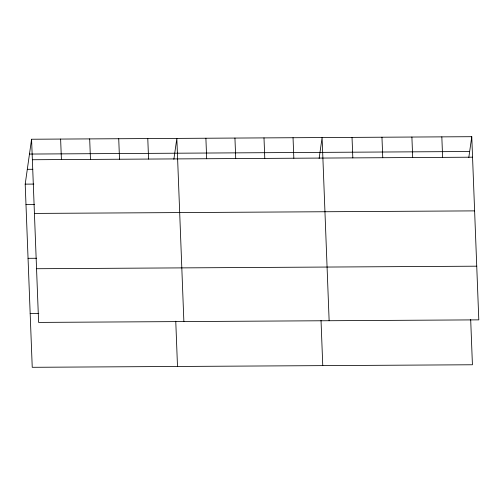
<?xml version="1.0" encoding="UTF-8"?>
<svg xmlns="http://www.w3.org/2000/svg" width="504" height="504" viewBox="0 0 504 504"><rect width="100%" height="100%" fill="white"/><g stroke="black" fill="none" stroke-linecap="round" stroke-linejoin="round"><path stroke-width="0.76" d="M470.686 319.517L472.424 364.764L32.237 367.303L25.2 184.136L31.576 139.236L471.763 136.697L478.8 319.864L38.613 322.409L31.576 139.236M173.867 159.321L176.835 138.398L183.872 321.571M319.127 158.483L322.1 137.56L329.137 320.733M468.796 157.62L471.763 136.697M29.471 154.054L469.659 151.515M32.363 159.737L472.55 157.198M27.304 169.319L32.798 169.287M25.2 184.136L33.837 184.086M25.988 204.63L34.625 204.58M34.423 213.419L474.611 210.88M28.048 258.313L36.685 258.262M36.546 268.726L476.74 266.188M30.177 313.62L38.814 313.57M441.832 136.874L442.619 157.374M411.9 137.044L412.688 157.544M381.963 137.22L382.75 157.72M352.031 137.39L352.819 157.891M321.023 320.38L322.762 365.627M293.044 137.731L293.832 158.231M263.995 137.901L264.783 158.401M234.94 138.065L235.727 158.565M205.89 138.235L206.678 158.735M175.764 321.218L177.496 366.465M147.785 138.569L148.573 159.069M118.73 138.739L119.517 159.239M89.68 138.902L90.468 159.403M60.625 139.072L61.412 159.573"/></g></svg>
